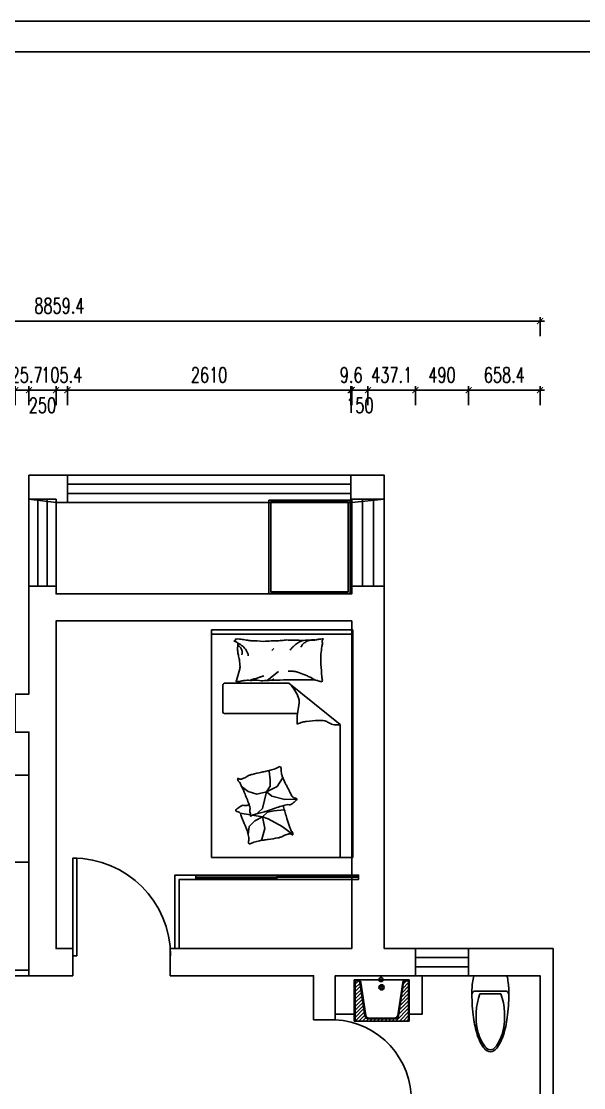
# Model space of a CAD drawing. Header units: millimetres. Extents: x 0 to 28210, y -30658 to 19950.
# Drawn here: x 12174 to 17357, y 10121 to 19950 of the extents above; entities that cross this region are included whole.
import ezdxf

# ---------------------------------------------------------------- set-up
doc = ezdxf.new("R2010")
doc.units = ezdxf.units.MM
doc.header["$LTSCALE"] = 10
doc.header["$MEASUREMENT"] = 0
doc.linetypes.add('ACAD_ISO07W100', pattern=[3, 0, -3])
for name, color, linetype in [('A2-建筑墙体', 255, 'ByLayer'), ('E7-图例造型线', 30, 'ByLayer'), ('P11-平面尺寸标注', 1, 'ByLayer'), ('P4-平面窗', 1, 'ByLayer'), ('P7-平面门', 2, 'ByLayer'), ('T-图框', 1, 'ByLayer'), ('text', 7, 'ByLayer')]:
    doc.layers.add(name, color=color, linetype=linetype)
doc.styles.add('DIMTEXT', font='simplex.shx', dxfattribs={"width": 0.7, "bigfont": 'gbcbig.shx'})
doc.dimstyles.new('Bim', dxfattribs={"dimscale": 25, "dimtxt": 2, "dimasz": 0.8, "dimexe": 0.5, "dimexo": 0.5, "dimgap": 1, "dimtad": 4, "dimdec": 4, "dimrnd": 1, "dimdsep": 46, "dimtxsty": 'DIMTEXT', "dimblk": 'ARCHTICK', "dimcen": 2.5, "dimdle": 0.6, "dimclrd": 1, "dimclre": 1, "dimclrt": 2, "dimadec": 0, "dimazin": 0, "dimtfac": 1, "dimtdec": 4, "dimtix": 1, "dimtmove": 2, "dimatfit": 3, "dimldrblk": 'ARCHTICK', "dimfxl": 0, "dimtolj": 1, "dimtzin": 0, "dimarcsym": 0})
doc.dimstyles.new('Kujiale', dxfattribs={"dimscale": 25, "dimtxt": 2, "dimasz": 0.8, "dimexe": 0.5, "dimexo": 0.5, "dimgap": 1, "dimtad": 1, "dimdec": 4, "dimrnd": 5, "dimdsep": 46, "dimtxsty": 'DIMTEXT', "dimblk": 'ARCHTICK', "dimcen": 2.5, "dimdle": 0.6, "dimclrd": 1, "dimclre": 1, "dimclrt": 2, "dimadec": 0, "dimazin": 0, "dimtfac": 1, "dimtdec": 4, "dimtix": 1, "dimtmove": 2, "dimatfit": 3, "dimldrblk": 'ARCHTICK', "dimfxl": 0, "dimtolj": 1, "dimtzin": 0, "dimarcsym": 0})

# ---------------------------------------------------------------- blocks, each defined once
blk = doc.blocks.new('餐桌774823')
at = {"linetype": 'ACAD_ISO07W100'}
blk.add_wipeout([(-675, -380), (-675, -360), (-675, 360), (-675, 380), (-655, 380), (655, 380), (675, 380), (675, 360), (675, -360), (675, -380), (655, -380), (-655, -380)], dxfattribs=at).dxf.layer = 'E7-图例造型线'
at = {"layer": 'E7-图例造型线'}
for points in [[(675, 380), (-675, 380)], [(-675, 380), (-675, -380)], [(655, 360), (-655, 360)], [(-655, 360), (-655, -360)], [(655, -360), (655, 360)], [(675, -380), (675, 380)], [(-675, -380), (675, -380)], [(-655, -360), (655, -360)]]:
    blk.add_lwpolyline(points, dxfattribs=at)
blk = doc.blocks.new('儿童床774841')
at = {"linetype": 'ACAD_ISO07W100'}
blk.add_wipeout([(-500, -1000), (-500, 263.2), (-500, 282.8), (-500, 296.3), (-500, 511.7), (-500, 531.4), (-500, 960.6), (-500, 996.3), (-500, 1000), (-23.4, 1000), (499.6, 1000), (500, 1000), (500, 960.6), (500, 167.5), (500, -1000), (410.7, -1000)], dxfattribs=at).dxf.layer = 'E7-图例造型线'
at = {"layer": 'E7-图例造型线'}
for points in [[(-500, 1000), (-500, -1000)], [(500, 1000), (-500, 1000)], [(-500, 996.3), (-500, 296.3)], [(500, 1000), (500, -1000)], [(-500, 960.6), (499.6, 960.6)], [(-58.8, 834.2), (-73.9, 819.1)], [(-319.6, 574.1), (-299.3, 655.4)], [(-26.8, 633.9), (-106, 554.8)], [(47.6, 531.4), (-401.9, 531.4)], [(-327, 544.6), (-319.6, 574.1)], [(-58.8, 569.1), (-73.9, 553.9)], [(47.6, 531.4), (410.7, 167.5)], [(160.7, 556.3), (160.7, 556.3)], [(-421.6, 511.7), (-421.6, 282.8)], [(119, 336.9), (105.6, 243)], [(-401.9, 263.2), (108.4, 263.2)], [(105.6, 243), (107.3, 171.7)], [(410.7, -1000), (410.7, 167.5)], [(-91.1, -240.6), (-95.9, -237.5)], [(-84, -318.6), (-91.1, -240.6)], [(1.4, -304), (0.3, -284.9)], [(-241.9, -420.9), (-287.5, -374.8)], [(-111.8, -423.6), (-85.8, -372.8)], [(-111.8, -423.6), (-34.4, -375.7)], [(-85.8, -372.8), (-84, -318.6)], [(-34.4, -375.7), (1.4, -304)], [(-178.5, -442.5), (-241.9, -420.9)], [(-111.8, -423.6), (-178.5, -442.5)], [(-111.8, -423.6), (-138.8, -568.1)], [(-74.2, -462.1), (-111.8, -423.6)], [(19.8, -490.3), (-74.2, -462.1)], [(101.6, -486.3), (19.8, -490.3)], [(-125.7, -598.6), (-171.4, -613)], [(-138.8, -568.1), (-170.3, -604.9)], [(-140.4, -643.4), (-104.1, -601.1)], [(-104.1, -601.1), (-57.9, -589.4)], [(-57.9, -589.4), (13.2, -579.7)], [(-224.9, -625.6), (-298.3, -610.1)], [(-193.2, -678), (-234.7, -726.1)], [(-140.4, -643.4), (-213.4, -628)], [(-171.4, -613), (-206.7, -624.1)], [(-140.4, -643.4), (-193.2, -678)], [(-170.3, -604.9), (-177.9, -613.8)], [(-98.2, -661), (-140.4, -643.4)], [(-140.4, -643.4), (-124, -746.3)], [(-0.8, -728.4), (-98.2, -661)], [(-234.7, -726.1), (-240.7, -799)], [(-124, -746.3), (-146.8, -849.9)], [(75.6, -797.3), (-0.8, -728.4)], [(-500, -1000), (500, -1000)]]:
    blk.add_lwpolyline(points, dxfattribs=at)
for centre, radius, start, end in [((-344.1, 911.8), 12.9, -78.72762, 26.58052), ((-332.5, 1006.5), 89, 270, 281.27237), ((-291.9, 1076.1), 158.6, 261.56281, 270), ((-210.5, 1206.2), 299.9, 254.25601, 261.56281), ((-285.8, 673.3), 238.4, 74.25601, 82.45314), ((68.7, 390.1), 520.8, 96.0867, 100.18988), ((6.8, 1057.8), 149.9, 272.5386, 280.18988), ((57.2, 1194.2), 285.1, 265.19815, 272.53857), ((61.2, 50.3), 859.2, 85.19815, 89.42426), ((225.7, 814.7), 97.6, 105.93524, 126.08636), ((270.9, 103), 807.7, 91.90788, 95.25919), ((225.7, 814.7), 97.6, 85.78413, 105.93524), ((271.1, 864.5), 53.1, 95.25919, 120.65125), ((268.3, 945.7), 28.4, 265.69748, 300.65128), ((292, 944.2), 24.7, 248.2117, 265.69745), ((270.4, 906.4), 15.3, -21.9904, 21.42099), ((285.5, 916.1), 4.21, 258.10693, 338.00958), ((291.6, 915.3), 2.28, 78.10694, 199.56396), ((293.3, 920.7), 3.36, 199.56396, 248.2117), ((-344.1, 865.6), 33.6, 26.58052, 85.59979), ((-798.1, 880.9), 484, -6.23237, 0), ((-368, 793.6), 88.4, 41.44291, 53.73593), ((-377.2, 758.2), 137.7, 45.09761, 62.79641), ((-340.5, 817.8), 51.8, 25.35512, 41.44291), ((-428.1, 776.3), 148.7, 21.81492, 25.35512), ((-377.2, 758.2), 137.7, 27.39883, 45.09762), ((-221.1, 230.9), 671.8, 82.45315, 90), ((-23.4, -129.5), 1032.2, 90, 96.08669), ((238.7, 742.7), 197, 151.68324, 156.99724), ((108, 813.1), 48.5, 140.96506, 151.68323), ((242.4, 704.1), 221.6, 133.81151, 140.96506), ((355.8, 586), 385.4, 128.38857, 133.81151), ((163.4, 828.8), 75.6, 117.23959, 128.38857), ((234.2, 691.2), 230.3, 110.86028, 117.23959), ((182.1, -563.1), 1470.4, 89.42426, 91.90788), ((225.7, 814.7), 97.6, 143.82336, 161.56036), ((225.7, 814.7), 97.6, 126.08636, 143.82335), ((-615.9, 905.7), 898.4, 352.31912, 356.63126), ((90.1, 893.9), 195.2, 347.89056, 352.31912), ((523.2, 833.5), 242.1, 167.89055, 171.86653), ((316.5, 896.1), 32.3, 171.86652, 201.42099), ((-514.9, 794.6), 200.7, 0, 9.68437), ((-1162.5, 611.2), 867.9, 9.68437, 12.19838), ((2.1, 800.7), 312, 188.00505, 192.19838), ((-477.8, 756.4), 202.3, 18.7799, 21.81492), ((-338.6, 803.8), 55.3, 0, 18.7799), ((-373.4, 803.8), 90.1, -14.68511, 0), ((-377.2, 758.2), 137.7, 16.51498, 27.39883), ((-377.2, 758.2), 137.7, 5.63113, 16.51498), ((-393.1, 766.6), 667.9, -3.36875, 1.63309), ((344.6, 764.9), 648.2, 182.66489, 188.00505), ((-1067.9, 655.8), 1343.4, 1.63309, 3.05496), ((-13117.4, -126.2), 13417.4, 3.05496, 3.50486), ((-232.7, 658.5), 66.6, 165.9548, 182.66489), ((61.6, 903.9), 267.7, 265.91724, 273.55521), ((98.4, 690.1), 57, 249.32573, 265.91724), ((299.7, 1087.5), 498.5, 245.67346, 249.32571), ((752.5, 1882.3), 1409.4, 243.50151, 245.67346), ((-401.9, 511.7), 19.7, 90, 180), ((-326.9, 543.7), 0.902, -14.04494, 94.08294), ((-282.1, 280.7), 266.4, 94.08294, 99.4841), ((-233.6, 330.7), 226, 99.4841, 107.38641), ((-284, 670.7), 117.8, 276.43405, 287.38641), ((-220, 699), 143.6, 258.44144, 276.43405), ((-440, 1253.3), 726.8, 287.19821, 289.42798), ((-193.1, 330.2), 226.4, 78.44144, 92.74906), ((-440, 1253.3), 726.8, 289.42798, 291.65775), ((-440, 1253.3), 726.8, 291.65775, 293.48441), ((-440, 1253.3), 726.8, 293.48441, 295.31107), ((-36.5, -825.9), 1382.3, 92.74906, 94.61758), ((-157.3, 1750.6), 1197, 272.60962, 274.61758), ((-116.9, 3865.4), 3308.4, 270.97037, 272.60962), ((61.9, 6187.4), 5627, 269.71347, 270.9704), ((-236.6, 295.9), 369.1, 20.14884, 39.64454), ((228.6, 1704.3), 1145.4, 266.42603, 269.71344), ((335.6, 858.6), 307.6, 237.86502, 243.50153), ((618, 1164.6), 717, 234.17372, 237.86502), ((254.8, 698.9), 143.5, 257.13098, 266.42606), ((266.3, 595.2), 44.6, 242.71588, 257.13095), ((235.3, 479.3), 75.5, 62.71588, 73.77885), ((259.2, 461), 86.1, 73.77885, 82.87961), ((-30.3, 534), 316, 3.50486, 9.99836), ((284.5, 543.3), 1.3, 82.87961, 163.30225), ((303.4, 547.9), 19, 163.30223, 189.99835), ((-56.5, 362), 177.2, -8.13558, 20.14884), ((-401.9, 282.8), 19.7, 180, 270), ((273.9, -166.7), 377.2, 109.94779, 116.21717), ((203.1, 28.4), 169.7, 100.59446, 109.94779), ((275.8, -360.2), 564.9, 91.78871, 100.59446), ((262.6, 60.8), 143.8, 74.28394, 91.78871), ((281.4, 127.5), 74.4, 50.61393, 74.28394), ((386.6, 255.6), 91.3, 230.61394, 251.95723), ((382, 241.4), 76.4, 251.95723, 268.5957), ((383.7, 311.9), 146.9, 268.59567, 280.57443), ((-816.1, 1729.8), 2095.4, 290.40631, 291.56635), ((-67.7, -163.6), 59.4, 291.56635, 314.72452), ((-16.6, -215.2), 13.2, 84.2718, 134.72452), ((-15.7, -206.7), 4.57, 26.9249, 84.2718), ((-47.3, -222.7), 40.1, 8.27339, 26.9249), ((-54.3, -223.7), 47.1, -8.15496, 8.27339), ((-406.5, -60.9), 277.1, 296.44696, 300.53467), ((-343.3, -168.1), 152.7, 300.53467, 309.3295), ((-206.1, -335.5), 63.8, 115.70253, 129.32951), ((-166.7, -417.5), 154.7, 107.46864, 115.70254), ((260.2, -1774), 1576.8, 104.89159, 107.46864), ((188.4, -1504), 1297.4, 103.47005, 104.89159), ((-213.8, 175.3), 429.3, 283.47003, 285.94125), ((-134.8, -101.5), 141.5, 285.94128, 290.40631), ((41.4, -237.5), 49.6, 171.84505, 187.85838), ((327.6, -198), 338.5, 187.85838, 195.9818), ((474.1, -156), 490.9, 195.98178, 202.72523), ((-288, -309.7), 27.7, 175.68069, 199.97426), ((-312.2, -307.8), 3.49, 102.90989, 175.68069), ((-269.6, -303), 47.3, 199.97426, 218.21443), ((-311.9, -309.3), 4.96, 36.20822, 102.90988), ((-298.9, -299.7), 11.1, 216.20822, 259.22165), ((-355.8, -370.8), 62.3, 22.33596, 38.21443), ((-289.6, -251), 60.7, 259.22165, 266.90042), ((-907.6, -597.5), 658.9, 19.75771, 22.33596), ((-292.3, -299.7), 12, 266.90042, 284.19995), ((-296.9, -281.3), 31, 284.19995, 296.44696), ((-4061.6, -1730.4), 4010.2, 18.71266, 19.75771), ((4260.5, 1429.8), 4595.9, 202.72525, 203.08139), ((-4386.4, -2255.1), 4803.4, 22.73302, 23.08138), ((-2608.3, -1238.1), 2475.8, 16.23751, 18.71266), ((-1420.1, -1012.2), 1587.2, 21.64781, 22.73302), ((2321.3, 472.7), 2438.1, 201.64781, 202.52339), ((30.4, -481.7), 60.9, 301.12674, 311.71072), ((95.2, -450.4), 28.2, 202.52341, 268.47867), ((-43, -399.3), 171.3, 311.71072, 318.01807), ((-302.2, -166.1), 519.9, 318.01807, 319.01685), ((317.6, -704.6), 301.1, 137.70441, 139.01685), ((94.2, -488.6), 10, -43.58046, 88.47865), ((121.2, -525.9), 35.6, 131.10576, 137.70442), ((61.8, -457.7), 54.9, 311.10574, 316.41953), ((-319.3, -585.4), 10, 132.02367, 264.08276), ((-289.2, -618.7), 54.9, 126.70987, 132.02365), ((-343.3, -546.2), 35.6, 306.70987, 313.30853), ((-323.2, -623.4), 28.2, 18.12752, 84.08277), ((-525.4, -352.9), 301.1, 313.30853, 314.62097), ((51.3, -937.4), 519.9, 133.62219, 134.62099), ((-189.2, -685), 171.3, 127.31483, 133.62219), ((-256.1, -597.2), 60.9, 116.73086, 127.31484), ((-275.6, -558.7), 17.8, 72.78809, 116.73085), ((-259.6, -507.2), 36.1, 252.78809, 283.25348), ((-432.8, 228.1), 791.5, 283.25348, 284.57794), ((-319.4, -571.5), 91.8, 3.35473, 16.23751), ((-173, -586.7), 56.1, 170.72133, 182.91151), ((-88, -582.3), 141.2, 182.91153, 190.11386), ((-279.9, -569.2), 52.2, -9.27867, 3.35473), ((-176.4, -437.7), 168.7, 287.46866, 295.16916), ((419.4, -1705.6), 1232.2, 112.32151, 115.16913), ((455.8, -1794.1), 1327.9, 110.28601, 112.32151), ((269.8, -1291), 791.5, 107.64938, 110.28602), ((99.5, -534.4), 91.8, 185.96979, 191.84163), ((2432.7, -45.2), 2475.8, 191.84163, 194.31679), ((40.8, -571.1), 36.1, 77.18398, 107.64938), ((52.7, -518.6), 17.8, 257.18396, 301.12671), ((-2613.5, -1373.2), 2438.1, 17.25193, 18.12752), ((1230.7, -179.4), 1587.2, 197.25192, 198.33713), ((4283.6, 832.4), 4803.4, 198.33714, 198.6855), ((-378.5, -634.2), 153.9, 3.2154, 10.11386), ((-218, -632.4), 7.24, 170.97385, 194.6131), ((-251.6, -627), 26.7, -9.02616, 3.2154), ((-221.4, -633.3), 3.67, 194.61308, 338.04642), ((-201.2, -641.4), 18.1, 107.46864, 158.04642), ((3919.5, 334.2), 4010.2, 194.31677, 195.36182), ((-4620.3, -2178.9), 4595.9, 18.32936, 18.6855), ((-723.5, -887.9), 490.9, 11.58591, 18.32936), ((688, -553.6), 658.9, 195.36183, 197.94008), ((-574.2, -857.3), 338.5, 3.4625, 11.58591), ((-386.2, 708.9), 1576.8, 280.4957, 283.07275), ((-64.6, -676.3), 154.7, 283.07275, 291.30664), ((-31.5, -761.1), 63.8, 291.30664, 304.93362), ((92.4, -938.5), 152.7, 116.13879, 124.93362), ((147.2, -1050.2), 277.1, 112.05109, 116.13879), ((54.8, -822.1), 31, 99.80406, 112.05108), ((51.6, -803.4), 12, 82.50454, 99.80406), ((45.3, -851.7), 60.7, 74.82577, 82.50454), ((120.4, -737.3), 62.3, 197.94008, 213.81854), ((58.2, -803.8), 11.1, 31.81234, 74.82577), ((71.9, -795.4), 4.96, 211.81233, 278.51401), ((29.3, -798.4), 47.3, 15.57837, 33.81855), ((72.1, -796.8), 3.49, 278.51401, 351.28479), ((48.2, -793.1), 27.7, -8.7152, 15.57837), ((-191.4, -860.9), 47.1, 167.44916, 183.8775), ((-198.5, -861.4), 40.1, 183.8775, 202.52901), ((-285.8, -839.9), 49.6, -12.55084, 3.4625), ((-231.3, -875), 4.57, 202.52902, 259.87592), ((-229.8, -866.5), 13.2, 259.87592, 310.32864), ((-182.7, -921.8), 59.4, 107.17046, 130.32863), ((418.3, -2867.1), 2095.4, 106.01043, 107.17046), ((-120.6, -988.9), 141.5, 101.5454, 106.01043), ((-63, -1271), 429.3, 99.07417, 101.5454), ((-335.3, 434.2), 1297.4, 279.07416, 280.4957)]:
    blk.add_arc(centre, radius, start, end, dxfattribs=at)
blk = doc.blocks.new('_ArchTick')
at = {"layer": 'text', "color": 1, "const_width": 0.15}
blk.add_lwpolyline([(-0.5, -0.5), (0.5, 0.5)], dxfattribs=at)
blk = doc.blocks.new('*D28')
at = {"layer": 'Defpoints', "color": 0, "transparency": 16777216}
for p in [(16954.7, 17187.6), (8095.3, 17012.6), (16954.7, 17012.6)]:
    blk.add_point(p, dxfattribs=at)
at = {"layer": 'P11-平面尺寸标注', "color": 1, "lineweight": -2, "transparency": 16777216}
for p, q in [((8095.3, 17047.6), (8095.3, 17222.6)), ((16954.7, 17047.6), (16954.7, 17222.6)), ((8053.3, 17187.6), (16996.7, 17187.6))]:
    blk.add_line(p, q, dxfattribs=at)
at = {"layer": 'P11-平面尺寸标注', "color": 1, "lineweight": -2, "transparency": 16777216, "xscale": 56, "yscale": 56, "zscale": 56, "rotation": 180}
blk.add_blockref('_ArchTick', (8095.3, 17187.6), dxfattribs=at)
at = {"layer": 'P11-平面尺寸标注', "color": 1, "lineweight": -2, "transparency": 16777216, "xscale": 56, "yscale": 56, "zscale": 56}
blk.add_blockref('_ArchTick', (16954.7, 17187.6), dxfattribs=at)
at = {"layer": 'P11-平面尺寸标注', "color": 2, "transparency": 16777216, "insert": (12525, 17327.6), "char_height": 140, "attachment_point": 5, "style": 'DIMTEXT'}
blk.add_mtext('\\A1;8859.4', dxfattribs=at)
blk = doc.blocks.new('*D66')
at = {"layer": 'Defpoints', "color": 0, "transparency": 16777216}
for p in [(12244.2, 16550.6), (12118.5, 16375.6), (12244.2, 16375.6)]:
    blk.add_point(p, dxfattribs=at)
at = {"layer": 'P11-平面尺寸标注', "color": 1, "lineweight": -2, "transparency": 16777216}
for p, q in [((12118.5, 16550.6), (12062.5, 16550.6)), ((12118.5, 16410.6), (12118.5, 16585.6)), ((12118.5, 16550.6), (12244.2, 16550.6)), ((12244.2, 16410.6), (12244.2, 16585.6)), ((12244.2, 16550.6), (12300.2, 16550.6))]:
    blk.add_line(p, q, dxfattribs=at)
at = {"layer": 'P11-平面尺寸标注', "color": 1, "lineweight": -2, "transparency": 16777216, "xscale": 56, "yscale": 56, "zscale": 56}
blk.add_blockref('_ArchTick', (12118.5, 16550.6), dxfattribs=at)
at = {"layer": 'P11-平面尺寸标注', "color": 1, "lineweight": -2, "transparency": 16777216, "xscale": 56, "yscale": 56, "zscale": 56, "rotation": 180}
blk.add_blockref('_ArchTick', (12244.2, 16550.6), dxfattribs=at)
at = {"layer": 'P11-平面尺寸标注', "color": 2, "transparency": 16777216, "insert": (12181.4, 16690.6), "char_height": 140, "attachment_point": 5, "style": 'DIMTEXT'}
blk.add_mtext('\\A1;125.7', dxfattribs=at)
blk = doc.blocks.new('*D86')
at = {"layer": 'Defpoints', "color": 0, "transparency": 16777216}
for p in [(12494.2, 16550.6), (12244.2, 16375.6), (12494.2, 16375.6)]:
    blk.add_point(p, dxfattribs=at)
at = {"layer": 'P11-平面尺寸标注', "color": 1, "lineweight": -2, "transparency": 16777216}
for p, q in [((12244.2, 16550.6), (12188.2, 16550.6)), ((12244.2, 16410.6), (12244.2, 16585.6)), ((12244.2, 16550.6), (12494.2, 16550.6)), ((12494.2, 16410.6), (12494.2, 16585.6)), ((12494.2, 16550.6), (12550.2, 16550.6))]:
    blk.add_line(p, q, dxfattribs=at)
at = {"layer": 'P11-平面尺寸标注', "color": 1, "lineweight": -2, "transparency": 16777216, "xscale": 56, "yscale": 56, "zscale": 56}
blk.add_blockref('_ArchTick', (12244.2, 16550.6), dxfattribs=at)
at = {"layer": 'P11-平面尺寸标注', "color": 1, "lineweight": -2, "transparency": 16777216, "xscale": 56, "yscale": 56, "zscale": 56, "rotation": 180}
blk.add_blockref('_ArchTick', (12494.2, 16550.6), dxfattribs=at)
at = {"layer": 'P11-平面尺寸标注', "color": 2, "transparency": 16777216, "insert": (12369.2, 16410.6), "char_height": 140, "attachment_point": 5, "style": 'DIMTEXT'}
blk.add_mtext('\\A1;250', dxfattribs=at)
blk = doc.blocks.new('*D67')
at = {"layer": 'Defpoints', "color": 0, "transparency": 16777216}
for p in [(12599.6, 16550.6), (12494.2, 16375.6), (12599.6, 16375.6)]:
    blk.add_point(p, dxfattribs=at)
at = {"layer": 'P11-平面尺寸标注', "color": 1, "lineweight": -2, "transparency": 16777216}
for p, q in [((12494.2, 16550.6), (12438.2, 16550.6)), ((12494.2, 16410.6), (12494.2, 16585.6)), ((12494.2, 16550.6), (12599.6, 16550.6)), ((12599.6, 16410.6), (12599.6, 16585.6)), ((12599.6, 16550.6), (12655.6, 16550.6))]:
    blk.add_line(p, q, dxfattribs=at)
at = {"layer": 'P11-平面尺寸标注', "color": 1, "lineweight": -2, "transparency": 16777216, "xscale": 56, "yscale": 56, "zscale": 56}
blk.add_blockref('_ArchTick', (12494.2, 16550.6), dxfattribs=at)
at = {"layer": 'P11-平面尺寸标注', "color": 1, "lineweight": -2, "transparency": 16777216, "xscale": 56, "yscale": 56, "zscale": 56, "rotation": 180}
blk.add_blockref('_ArchTick', (12599.6, 16550.6), dxfattribs=at)
at = {"layer": 'P11-平面尺寸标注', "color": 2, "transparency": 16777216, "insert": (12546.9, 16690.6), "char_height": 140, "attachment_point": 5, "style": 'DIMTEXT'}
blk.add_mtext('\\A1;105.4', dxfattribs=at)
blk = doc.blocks.new('*D68')
at = {"layer": 'Defpoints', "color": 0, "transparency": 16777216}
for p in [(15209.6, 16550.6), (12599.6, 16375.6), (15209.6, 16375.6)]:
    blk.add_point(p, dxfattribs=at)
at = {"layer": 'P11-平面尺寸标注', "color": 1, "lineweight": -2, "transparency": 16777216}
for p, q in [((12557.6, 16550.6), (15251.6, 16550.6)), ((12599.6, 16410.6), (12599.6, 16585.6)), ((15209.6, 16410.6), (15209.6, 16585.6))]:
    blk.add_line(p, q, dxfattribs=at)
at = {"layer": 'P11-平面尺寸标注', "color": 1, "lineweight": -2, "transparency": 16777216, "xscale": 56, "yscale": 56, "zscale": 56, "rotation": 180}
blk.add_blockref('_ArchTick', (12599.6, 16550.6), dxfattribs=at)
at = {"layer": 'P11-平面尺寸标注', "color": 1, "lineweight": -2, "transparency": 16777216, "xscale": 56, "yscale": 56, "zscale": 56}
blk.add_blockref('_ArchTick', (15209.6, 16550.6), dxfattribs=at)
at = {"layer": 'P11-平面尺寸标注', "color": 2, "transparency": 16777216, "insert": (13904.6, 16690.6), "char_height": 140, "attachment_point": 5, "style": 'DIMTEXT'}
blk.add_mtext('\\A1;2610', dxfattribs=at)
blk = doc.blocks.new('*D69')
at = {"layer": 'Defpoints', "color": 0, "transparency": 16777216}
for p in [(15219.2, 16550.6), (15209.6, 16375.6), (15219.2, 16375.6)]:
    blk.add_point(p, dxfattribs=at)
at = {"layer": 'P11-平面尺寸标注', "color": 1, "lineweight": -2, "transparency": 16777216}
for p, q in [((15209.6, 16550.6), (15153.6, 16550.6)), ((15209.6, 16410.6), (15209.6, 16585.6)), ((15209.6, 16550.6), (15219.2, 16550.6)), ((15219.2, 16410.6), (15219.2, 16585.6)), ((15219.2, 16550.6), (15275.2, 16550.6))]:
    blk.add_line(p, q, dxfattribs=at)
at = {"layer": 'P11-平面尺寸标注', "color": 1, "lineweight": -2, "transparency": 16777216, "xscale": 56, "yscale": 56, "zscale": 56}
blk.add_blockref('_ArchTick', (15209.6, 16550.6), dxfattribs=at)
at = {"layer": 'P11-平面尺寸标注', "color": 1, "lineweight": -2, "transparency": 16777216, "xscale": 56, "yscale": 56, "zscale": 56, "rotation": 180}
blk.add_blockref('_ArchTick', (15219.2, 16550.6), dxfattribs=at)
at = {"layer": 'P11-平面尺寸标注', "color": 2, "transparency": 16777216, "insert": (15214.4, 16690.6), "char_height": 140, "attachment_point": 5, "style": 'DIMTEXT'}
blk.add_mtext('\\A1;9.6', dxfattribs=at)
blk = doc.blocks.new('*D87')
at = {"layer": 'Defpoints', "color": 0, "transparency": 16777216}
for p in [(15369.2, 16550.6), (15219.2, 16375.6), (15369.2, 16375.6)]:
    blk.add_point(p, dxfattribs=at)
at = {"layer": 'P11-平面尺寸标注', "color": 1, "lineweight": -2, "transparency": 16777216}
for p, q in [((15219.2, 16550.6), (15163.2, 16550.6)), ((15219.2, 16410.6), (15219.2, 16585.6)), ((15219.2, 16550.6), (15369.2, 16550.6)), ((15369.2, 16410.6), (15369.2, 16585.6)), ((15369.2, 16550.6), (15425.2, 16550.6))]:
    blk.add_line(p, q, dxfattribs=at)
at = {"layer": 'P11-平面尺寸标注', "color": 1, "lineweight": -2, "transparency": 16777216, "xscale": 56, "yscale": 56, "zscale": 56}
blk.add_blockref('_ArchTick', (15219.2, 16550.6), dxfattribs=at)
at = {"layer": 'P11-平面尺寸标注', "color": 1, "lineweight": -2, "transparency": 16777216, "xscale": 56, "yscale": 56, "zscale": 56, "rotation": 180}
blk.add_blockref('_ArchTick', (15369.2, 16550.6), dxfattribs=at)
at = {"layer": 'P11-平面尺寸标注', "color": 2, "transparency": 16777216, "insert": (15294.2, 16410.6), "char_height": 140, "attachment_point": 5, "style": 'DIMTEXT'}
blk.add_mtext('\\A1;150', dxfattribs=at)
blk = doc.blocks.new('*D70')
at = {"layer": 'Defpoints', "color": 0, "transparency": 16777216}
for p in [(15806.3, 16550.6), (15369.2, 16375.6), (15806.3, 16375.6)]:
    blk.add_point(p, dxfattribs=at)
at = {"layer": 'P11-平面尺寸标注', "color": 1, "lineweight": -2, "transparency": 16777216}
for p, q in [((15369.2, 16550.6), (15313.2, 16550.6)), ((15369.2, 16410.6), (15369.2, 16585.6)), ((15369.2, 16550.6), (15806.3, 16550.6)), ((15806.3, 16410.6), (15806.3, 16585.6)), ((15806.3, 16550.6), (15862.3, 16550.6))]:
    blk.add_line(p, q, dxfattribs=at)
at = {"layer": 'P11-平面尺寸标注', "color": 1, "lineweight": -2, "transparency": 16777216, "xscale": 56, "yscale": 56, "zscale": 56}
blk.add_blockref('_ArchTick', (15369.2, 16550.6), dxfattribs=at)
at = {"layer": 'P11-平面尺寸标注', "color": 1, "lineweight": -2, "transparency": 16777216, "xscale": 56, "yscale": 56, "zscale": 56, "rotation": 180}
blk.add_blockref('_ArchTick', (15806.3, 16550.6), dxfattribs=at)
at = {"layer": 'P11-平面尺寸标注', "color": 2, "transparency": 16777216, "insert": (15587.8, 16690.6), "char_height": 140, "attachment_point": 5, "style": 'DIMTEXT'}
blk.add_mtext('\\A1;437.1', dxfattribs=at)
blk = doc.blocks.new('*D71')
at = {"layer": 'Defpoints', "color": 0, "transparency": 16777216}
for p in [(16296.3, 16550.6), (15806.3, 16375.6), (16296.3, 16375.6)]:
    blk.add_point(p, dxfattribs=at)
at = {"layer": 'P11-平面尺寸标注', "color": 1, "lineweight": -2, "transparency": 16777216}
for p, q in [((15764.3, 16550.6), (16338.3, 16550.6)), ((15806.3, 16410.6), (15806.3, 16585.6)), ((16296.3, 16410.6), (16296.3, 16585.6))]:
    blk.add_line(p, q, dxfattribs=at)
at = {"layer": 'P11-平面尺寸标注', "color": 1, "lineweight": -2, "transparency": 16777216, "xscale": 56, "yscale": 56, "zscale": 56, "rotation": 180}
blk.add_blockref('_ArchTick', (15806.3, 16550.6), dxfattribs=at)
at = {"layer": 'P11-平面尺寸标注', "color": 1, "lineweight": -2, "transparency": 16777216, "xscale": 56, "yscale": 56, "zscale": 56}
blk.add_blockref('_ArchTick', (16296.3, 16550.6), dxfattribs=at)
at = {"layer": 'P11-平面尺寸标注', "color": 2, "transparency": 16777216, "insert": (16051.3, 16690.6), "char_height": 140, "attachment_point": 5, "style": 'DIMTEXT'}
blk.add_mtext('\\A1;490', dxfattribs=at)
blk = doc.blocks.new('*D72')
at = {"layer": 'Defpoints', "color": 0, "transparency": 16777216}
for p in [(16954.7, 16550.6), (16296.3, 16375.6), (16954.7, 16375.6)]:
    blk.add_point(p, dxfattribs=at)
at = {"layer": 'P11-平面尺寸标注', "color": 1, "lineweight": -2, "transparency": 16777216}
for p, q in [((16254.3, 16550.6), (16996.7, 16550.6)), ((16296.3, 16410.6), (16296.3, 16585.6)), ((16954.7, 16410.6), (16954.7, 16585.6))]:
    blk.add_line(p, q, dxfattribs=at)
at = {"layer": 'P11-平面尺寸标注', "color": 1, "lineweight": -2, "transparency": 16777216, "xscale": 56, "yscale": 56, "zscale": 56, "rotation": 180}
blk.add_blockref('_ArchTick', (16296.3, 16550.6), dxfattribs=at)
at = {"layer": 'P11-平面尺寸标注', "color": 1, "lineweight": -2, "transparency": 16777216, "xscale": 56, "yscale": 56, "zscale": 56}
blk.add_blockref('_ArchTick', (16954.7, 16550.6), dxfattribs=at)
at = {"layer": 'P11-平面尺寸标注', "color": 2, "transparency": 16777216, "insert": (16625.5, 16690.6), "char_height": 140, "attachment_point": 5, "style": 'DIMTEXT'}
blk.add_mtext('\\A1;658.4', dxfattribs=at)
blk = doc.blocks.new('坐便器774826')
at = {"linetype": 'ACAD_ISO07W100'}
blk.add_wipeout([(-219.6, 177.7), (-219.4, 204.8), (-219.3, 206.6), (-215.7, 266.5), (-202.2, 330.8), (-182.8, 345.9), (182.8, 345.9), (202.2, 330.8), (215.7, 266.5), (219.3, 206.6), (219.4, 204.8), (219.6, 177.7), (219.1, 166.2), (215, 70.7), (201.2, -35.5), (200.7, -38), (191.6, -80.8), (189.9, -89), (179.4, -124.8), (174.5, -141.4), (164.6, -167.8), (155.5, -192), (155.3, -192.6), (154.9, -193.4), (139.4, -225.8), (139, -226.5), (138.6, -227.3), (120, -258), (119.5, -258.7), (119, -259.4), (97.4, -288.2), (96.9, -288.9), (96.3, -289.5), (72, -316), (71.5, -316.6), (65.3, -319.1), (6.2, -343.4), (0, -345.9), (-6.2, -343.4), (-65.3, -319.1), (-71.5, -316.6), (-72, -316), (-96.3, -289.5), (-96.9, -288.9), (-97.4, -288.2), (-119, -259.4), (-119.5, -258.7), (-119.9, -258), (-138.6, -227.3), (-139, -226.5), (-139.4, -225.8), (-154.9, -193.4), (-155.3, -192.6), (-155.5, -192), (-164.6, -167.8), (-174.5, -141.4), (-179.4, -124.8), (-189.9, -89), (-191.6, -80.8), (-200.7, -38), (-201.2, -35.5), (-215, 70.7), (-219.1, 166.2)], dxfattribs=at).dxf.layer = 'E7-图例造型线'
at = {"layer": 'E7-图例造型线'}
for points in [[(182.8, 345.9), (-182.8, 345.9)], [(189.7, 204.8), (-189.7, 204.8)], [(124.2, 182.4), (-124.2, 182.4)]]:
    blk.add_lwpolyline(points, dxfattribs=at)
for centre, radius, start, end in [((615.4, 126.2), 842.9, 165.95406, 170.41867), ((-182.8, 325.9), 20, 90.00005, 165.95398), ((182.8, 325.9), 20, 14.04623, 89.99974), ((-615.4, 126.2), 842.9, 9.58127, 14.04601), ((623.3, 185.1), 842.9, 178.65909, 182.2207), ((-189.7, 174.8), 30, 90, 174.53081), ((623.3, 185.1), 842.9, 174.45724, 178.65909), ((189.7, 174.8), 30, 5.46906, 90.00008), ((-623.3, 185.1), 842.9, 1.34098, 5.54272), ((-623.3, 185.1), 843, -2.22055, 1.34073), ((1026.1, 177.7), 1245.7, -179.99998, -170.14529), ((297, -20.5), 467.5, 154.26994, 197.59064), ((-297, -20.5), 467.5, -17.59063, 25.73006), ((-1026.1, 177.7), 1245.7, -9.85472, 0.00002), ((516.5, 89.2), 728.5, -170.14528, -157.24771), ((-516.5, 89.2), 728.5, -22.7523, -9.85465), ((196.9, -44.9), 381.9, -157.24774, -134.64479), ((516.5, 89.2), 711, -159.32671, -157.24768), ((196.9, -44.9), 364.4, -157.24771, -134.64481), ((-196.9, -44.9), 364.4, -45.35518, -22.7523), ((-196.9, -44.9), 381.9, -45.35522, -22.75226), ((-516.4, 89.1), 710.9, -22.75242, -20.67318), ((0, -244.3), 101.7, -134.64485, -89.99995), ((0, -244.3), 84.2, -134.64478, -90.00002), ((0, -244.3), 84.2, -90.00003, -45.35518), ((0, -244.3), 101.7, -90.00003, -45.35519)]:
    blk.add_arc(centre, radius, start, end, dxfattribs=at)

msp = doc.modelspace()

# ---------------------------------------------------------------- linework, layer by layer
at = {"linetype": 'Continuous'}
for p, q in [((12244.20948, 13002.58013), (11034.89241, 13002.57541)), ((12244.20898, 12198.69043), (10060.6083, 12198.6819)), ((12649.95993, 11402.30469), (12649.95993, 11152.30469)), ((12244.20898, 11252.47949), (12244.20898, 11152.47949)), ((12244.20898, 11202.47949), (10060.61219, 11202.47096)), ((15067.35352, 10797.52291), (15067.35352, 11152.30469)), ((15067.35352, 11152.30469), (15936.21936, 11152.30469))]:
    msp.add_line(p, q, dxfattribs=at)
msp.add_line((12244.20898, 11152.47949), (11152.41049, 11152.47949))
at = {"color": 4}
for p, q in [((15242.25824, 10734.63206), (15242.25824, 11114.63305)), ((15242.25824, 11114.63305), (15719.08495, 11114.61728)), ((15720.05743, 11114.63206), (15750.03487, 11114.63206)), ((15750.03487, 11114.63206), (15750.03487, 10734.63206)), ((15242.25824, 10734.63206), (15750.03487, 10734.63206))]:
    msp.add_line(p, q, dxfattribs=at)
at = {"color": 8}
for p, q in [((15242.25824, 11098.88007), (15258.01023, 11114.63206)), ((15242.25824, 11064.93895), (15287.87135, 11110.55205)), ((15499.61145, 11132.20752), (15477.90772, 11132.20752)), ((15499.15943, 11111.2095), (15478.35973, 11111.2095)), ((15480.86826, 11109.44707), (15480.86826, 11111.2095)), ((15496.32632, 11109.44707), (15480.86826, 11109.44707)), ((15481.50235, 11148.87009), (15481.50235, 11144.07009)), ((15497.50235, 11148.87009), (15481.50235, 11148.87009)), ((15481.50235, 11144.07009), (15497.50235, 11144.07009)), ((15487.10235, 11144.07009), (15487.10235, 11132.20752)), ((15491.90235, 11144.07009), (15491.90235, 11132.20752)), ((15496.32632, 11111.2095), (15496.32632, 11109.44707)), ((15497.50235, 11144.07009), (15497.50235, 11148.87009)), ((15685.60506, 11067.05113), (15733.18598, 11114.63206)), ((15242.25824, 11030.99782), (15302.93229, 11091.67187)), ((15242.25824, 10997.0567), (15307.41084, 11062.20929)), ((15242.25824, 10963.11557), (15311.81941, 11032.67673)), ((15250.25824, 11106.63206), (15272.23568, 11106.63206)), ((15250.25824, 10734.63206), (15250.25824, 11106.63206)), ((15295.38529, 11088.96416), (15340.89812, 10784.07856)), ((15303.10183, 11091.07486), (15348.61466, 10786.18926)), ((15499.61145, 11098.6077), (15477.90772, 11098.6077)), ((15643.67845, 10786.18926), (15689.19128, 11091.07486)), ((15651.39499, 10784.07856), (15696.90782, 11088.96416)), ((15667.73784, 10947.36054), (15750.03487, 11029.65756)), ((15673.69358, 10987.2574), (15750.03487, 11063.59869)), ((15679.64932, 11027.15426), (15750.03487, 11097.53981)), ((15720.05743, 11106.63206), (15742.03487, 11106.63206)), ((15742.03487, 11106.63206), (15742.03487, 10734.63206)), ((15242.25824, 10929.17444), (15316.22798, 11003.14418)), ((15242.25824, 10895.23332), (15320.63655, 10973.61163)), ((15242.25824, 10861.29219), (15325.04512, 10944.07907)), ((15242.25824, 10827.35107), (15329.45369, 10914.54652)), ((15649.87062, 10827.66994), (15750.03487, 10927.83419)), ((15655.82636, 10867.56681), (15750.03487, 10961.77531)), ((15661.7821, 10907.46367), (15750.03487, 10995.71644)), ((15242.25824, 10793.40994), (15333.86226, 10885.01396)), ((15242.25824, 10759.46882), (15338.27084, 10855.48141)), ((15251.36261, 10734.63206), (15342.67941, 10825.94886)), ((15624.71499, 10734.63206), (15750.03487, 10859.95193)), ((15643.91488, 10787.77308), (15750.03487, 10893.89306)), ((15658.65611, 10734.63206), (15750.03487, 10826.01081)), ((15285.30373, 10734.63206), (15347.08798, 10796.4163)), ((15319.24486, 10734.63206), (15356.73572, 10772.12292)), ((15353.18598, 10734.63206), (15381.18598, 10762.63206)), ((15379.4808, 10762.63206), (15612.81231, 10762.63206)), ((15379.4808, 10754.63206), (15612.81231, 10754.63206)), ((15387.12711, 10734.63206), (15415.12711, 10762.63206)), ((15421.06824, 10734.63206), (15449.06824, 10762.63206)), ((15455.00936, 10734.63206), (15483.00936, 10762.63206)), ((15488.95049, 10734.63206), (15516.95049, 10762.63206)), ((15522.89161, 10734.63206), (15550.89161, 10762.63206)), ((15556.83274, 10734.63206), (15584.83274, 10762.63206)), ((15590.77386, 10734.63206), (15619.47521, 10763.3334)), ((15692.59724, 10734.63206), (15750.03487, 10792.06968)), ((15726.53836, 10734.63206), (15750.03487, 10758.12856))]:
    msp.add_line(p, q, dxfattribs=at)
for radius in [24, 10.32074]:
    msp.add_circle((15493.96593, 11045.1627), radius, dxfattribs=at)
for centre, radius, start, end in [((15272.23568, 11082.63206), 32, 15.297887378, 90), ((15488.75958, 11115.40761), 20, 122.86035169, 237.13964831), ((15496.61161, 11122.10628), 21.25725, 151.628259462, 210.838133591), ((15485.9195, 11104.62933), 10.02241, 138.9630107, 216.928439953), ((15480.90756, 11122.10628), 21.25725, 329.161866409, 28.371740538), ((15488.72065, 11104.52606), 12.39502, 331.479090909, 32.629458439), ((15488.75958, 11115.40761), 20, 302.86035169, 57.13964831), ((15720.05743, 11082.63206), 32, 90, 164.702112622), ((15272.23568, 11082.63206), 24, 15.297887378, 90), ((15720.05743, 11082.63206), 24, 90, 164.702112622), ((15379.4808, 10794.63206), 40, 195.297887378, 270), ((15379.4808, 10794.63206), 32, 195.297887378, 270), ((15612.81231, 10794.63206), 32, 270, 344.702112622), ((15612.81231, 10794.63206), 40, 270, 344.702112622)]:
    msp.add_arc(centre, radius, start, end, dxfattribs=at)
at = {"layer": 'A2-建筑墙体'}
for points in [[(12494.20898, 15515.58594), (12494.20996, 15515.58594), (12599.57227, 15515.58594), (12599.57227, 15765.58594), (12244.38379, 15765.58594), (12244.33301, 15765.46289), (12244.20898, 15765.58594)], [(12244.20898, 15765.58594), (12244.33203, 15765.46191), (12244.20898, 15765.41016), (12244.20898, 15544.97949), (12493.99316, 15515.61035), (12494.05469, 15515.73828), (12494.20898, 15515.58594)], [(12494.20898, 14672.8125), (12494.20898, 14672.8125), (12494.20898, 14744.97949), (12244.20898, 14744.97949), (12244.20898, 14547.81152), (12244.20898, 14547.8125)], [(13869.20898, 14672.8125), (13869.20898, 14672.81152), (13869.20898, 14672.81152), (12494.20996, 14672.81152), (12494.20898, 14672.8125), (12494.20898, 14672.8125), (12494.20898, 14672.8125)], [(12244.20898, 14547.8125), (12244.20898, 14547.8125), (12244.20898, 14547.8125), (12244.20898, 14547.81152), (12244.20898, 13748.68945), (12244.20898, 13748.68945), (12244.20898, 13748.69141)], [(15519.20898, 12060.99609), (15519.20898, 12060.99609), (15519.20898, 12060.99609), (15519.20898, 12060.99609), (15519.20898, 14547.81152), (15519.20898, 14547.81152), (15519.20898, 14547.8125)], [(12494.20898, 14422.8125), (12494.20898, 14422.8125), (12494.20898, 14422.8125), (12494.20996, 14422.81152), (13869.20898, 14422.81152), (13869.20898, 14422.81152), (13869.20898, 14422.8125)], [(12494.20898, 13573.69141), (12494.20898, 13573.69043), (12494.20898, 13573.69043), (12494.20898, 14422.81055), (12494.20898, 14422.8125), (12494.20898, 14422.8125), (12494.20898, 14422.8125)], [(13869.20898, 14422.8125), (13869.20898, 14422.8125), (13869.20898, 14422.8125), (13869.20898, 14422.81152), (15219.20898, 14422.81152), (15219.20898, 14422.81152), (15219.20898, 14422.8125)], [(12244.20898, 13748.69141), (12244.20898, 13748.69043), (12118.53613, 13748.69043), (12118.53613, 13398.69043), (12244.20898, 13398.69043), (12244.20898, 13398.69141)], [(12494.20898, 11402.30469), (12494.20898, 11402.30566), (12494.20898, 11402.30566), (12494.20898, 13573.69043), (12494.20898, 13573.69141), (12494.20898, 13573.69141), (12494.20898, 13573.69141)], [(12244.20898, 13398.69141), (12244.20898, 13398.69141), (12244.20898, 13398.69141), (12244.20898, 13398.69141), (12244.20898, 11152.47949), (12244.33203, 11152.42871), (12244.33203, 11152.42871), (12244.20898, 11152.30469)], [(13589.93164, 12080.99609), (13590.05371, 12080.87109), (13590.05371, 12080.87109), (13589.93066, 12080.81934), (13589.93066, 11402.30469)], [(13629.93164, 12040.99609), (13629.93164, 12040.99609), (13783.43066, 12040.99609), (13783.43066, 12080.99512), (13590.10547, 12080.99512), (13589.93164, 12080.99609)], [(13629.93164, 11402.30469), (13629.93164, 11402.30469), (13629.93164, 11402.30469), (13629.93066, 11402.30664), (13629.93066, 12040.99512), (13629.93066, 12040.99512), (13629.93164, 12040.99609)], [(15219.20898, 12080.99609), (15219.20898, 12080.99512), (15219.20898, 12040.99609), (15219.20898, 12040.99609)], [(15219.20898, 12040.99609), (15219.20898, 12040.99707), (15219.20898, 12040.99707), (15219.20898, 11402.30469), (15219.20898, 11402.30469), (15219.20898, 11402.30469), (15219.20898, 11402.30469)], [(15519.20898, 11402.30469), (15519.20898, 11402.30469), (15519.20898, 11402.30469), (15519.20898, 11402.30469), (15519.20898, 12060.99609), (15519.20898, 12060.99609), (15519.20898, 12060.99609)], [(12649.95993, 11402.30469), (12494.20996, 11402.30469), (12494.20898, 11402.30469), (12494.20898, 11402.30469), (12494.20898, 11402.30469)], [(14967.35352, 11402.30469), (14967.35352, 11402.30469), (14967.35352, 11402.30469), (13547.53826, 11402.30469), (13547.53826, 11152.30469), (14867.35352, 11152.30469), (14867.35352, 11152.30469), (14867.35352, 11152.30469)], [(15219.20898, 11402.30469), (15219.20898, 11402.30469), (15219.20898, 11402.30469), (14967.35352, 11402.30469), (14967.35352, 11402.30469), (14967.35352, 11402.30469), (14967.35352, 11402.30469)], [(15369.20898, 11152.30469), (15369.20898, 11152.30469), (15806.33789, 11152.30469), (15806.33789, 11402.30469), (15519.20898, 11402.30469), (15519.20898, 11402.30469)], [(17074.7168, 11402.30469), (17074.7168, 11402.30469), (16296.33789, 11402.30469), (16296.33789, 11152.30469), (16954.7168, 11152.30469), (16954.7168, 11152.30469)], [(17074.7168, 9824.17969), (17074.7168, 9824.17969), (17074.7168, 9824.17969), (17074.7168, 9824.17969), (17074.7168, 11401.94531), (17074.7168, 11401.94531), (17074.7168, 11402.30469)], [(12244.20898, 11152.30469), (12244.20898, 11152.30469), (12244.20898, 11152.30469), (12244.33301, 11152.42773), (12244.38379, 11152.30469), (12649.95993, 11152.30469)], [(14867.35352, 11152.30469), (14867.35352, 11152.30469), (14867.35352, 11152.30469), (14867.35352, 10767.1875), (14867.35352, 10767.18652), (14867.35352, 10767.18652), (14867.35352, 10767.18652)], [(15067.35352, 10767.18652), (15067.35352, 10767.18652), (15067.35352, 10767.18652), (15067.35352, 10767.1875), (15067.35352, 11152.30469), (15067.35352, 11152.30469), (15067.35352, 11152.30469)], [(15067.35352, 11152.30469), (15067.35352, 11152.30469), (15067.35352, 11152.30469), (15067.35352, 11152.30469), (15369.20898, 11152.30469), (15369.20898, 11152.30469), (15369.20898, 11152.30469)], [(15750.03487, 10797.52291), (15867.35352, 10797.52291), (15867.35352, 11152.30469)], [(16954.7168, 11152.30469), (16954.7168, 11152.30566), (16954.7168, 11152.30566), (16954.7168, 9864.17871), (16954.7168, 9864.17969), (16954.7168, 9864.17969), (16954.7168, 9864.17969)], [(14867.35352, 10767.18652), (14867.35352, 10767.1875), (14867.35352, 10746.83691), (15067.35352, 10746.83691), (15067.35352, 10767.1875), (15067.35352, 10767.18652)], [(15067.35352, 10797.52291), (15242.25824, 10797.52291)]]:
    msp.add_lwpolyline(points, dxfattribs=at)
at = {"layer": 'P4-平面窗'}
for p, q in [((15209.57324, 15683.08594), (12599.57324, 15683.08594)), ((12326.70898, 15544.98047), (12326.70898, 14744.98047)), ((12411.70898, 15544.98047), (12411.70898, 14744.98047)), ((15209.57324, 15598.08594), (12599.57324, 15598.08594)), ((15318.20898, 14744.98047), (15318.20898, 15544.98047)), ((15420.20898, 14744.98047), (15420.20898, 15544.98047)), ((16296.33789, 11319.80469), (15806.33789, 11319.80469)), ((16296.33789, 11234.80469), (15806.33789, 11234.80469))]:
    msp.add_line(p, q, dxfattribs=at)
for points in [[(12494.20898, 15544.98047), (12494.20898, 14744.98047), (12244.20898, 14744.98047), (12244.20898, 15544.98047), (12494.20898, 15544.98047)], [(16296.33789, 11152.30469), (15806.33789, 11152.30469), (15806.33789, 11402.30469), (16296.33789, 11402.30469), (16296.33789, 11152.30469)]]:
    msp.add_lwpolyline(points, dxfattribs=at)
at = {"layer": 'P7-平面门'}
for p, q in [((15283.07227, 12060.99609), (13783.43164, 12060.99609)), ((13783.43164, 12050.99609), (14533.25195, 12050.99609)), ((15283.07227, 12070.99609), (14533.25195, 12070.99609)), ((14533.25195, 12070.99609), (14533.25195, 12050.99609))]:
    msp.add_line(p, q, dxfattribs=at)
at = {"layer": 'P7-平面门', "color": 2}
msp.add_lwpolyline([(12649.95993, 11337.30469), (12649.95993, 12237.30469), (12684.95993, 12237.30469), (12684.95993, 11337.30469), (12649.95993, 11337.30469)], dxfattribs=at)
at = {"layer": 'P7-平面门'}
msp.add_lwpolyline([(13783.43164, 12080.99609), (13783.43164, 12040.99609), (15283.07227, 12040.99609), (15283.07227, 12080.99609), (13783.43164, 12080.99609)], dxfattribs=at)
at = {"layer": 'P7-平面门', "color": 1}
for centre, radius, start, end in [((12649.95993, 11337.30469), 900, 0, 90), ((15029.12981, 10009.17969), 738.64689, 358.060415452, 87.033717335)]:
    msp.add_arc(centre, radius, start, end, dxfattribs=at)
at = {"layer": 'T-图框', "color": 8}
msp.add_lwpolyline([(0, 0), (28210, 0), (28210, 19950), (0, 19950), (0, 0)], dxfattribs=at)
at = {"layer": 'T-图框'}
msp.add_lwpolyline([(280, 280), (24640, 280), (24640, 19670), (280, 19670), (280, 280)], dxfattribs=at)

# ---------------------------------------------------------------- dimensions: what is measured, and where the dimension line sits
at = {"layer": 'P11-平面尺寸标注'}
for p1, p2, text, dimstyle, picture, middle in [((8095.2832, 17012.58594), (16954.7168, 17012.58594), '8859.4', 'Kujiale', '*D28', (12525, 17327.58594)), ((12118.53613, 16375.58594), (12244.20898, 16375.58594), '125.7', 'Kujiale', '*D66', (12181.37256, 16690.58594)), ((12494.20898, 16375.58594), (12599.57324, 16375.58594), '105.4', 'Kujiale', '*D67', (12546.89111, 16690.58594)), ((12599.57324, 16375.58594), (15209.57324, 16375.58594), '2610', 'Kujiale', '*D68', (13904.57324, 16690.58594)), ((15209.57324, 16375.58594), (15219.20898, 16375.58594), '9.6', 'Kujiale', '*D69', (15214.39111, 16690.58594)), ((15369.20898, 16375.58594), (15806.33789, 16375.58594), '437.1', 'Kujiale', '*D70', (15587.77344, 16690.58594)), ((15806.33789, 16375.58594), (16296.33789, 16375.58594), '490', 'Kujiale', '*D71', (16051.33789, 16690.58594)), ((16296.33789, 16375.58594), (16954.7168, 16375.58594), '658.4', 'Kujiale', '*D72', (16625.52734, 16690.58594)), ((12244.20898, 16375.58594), (12494.20898, 16375.58594), '250', 'Bim', '*D86', (12369.20898, 16410.58594)), ((15219.20898, 16375.58594), (15369.20898, 16375.58594), '150', 'Bim', '*D87', (15294.20898, 16410.58594))]:
    dim = msp.add_aligned_dim(p1=p1, p2=p2, distance=175, text=text, dimstyle=dimstyle, override={"dimscale": 70}, dxfattribs=at)
    dim.commit()
    dim.dimension.update_dxf_attribs({"geometry": picture, "text_midpoint": middle})

# ---------------------------------------------------------------- next in the draw order: block references
at = {"layer": 'E7-图例造型线', "xscale": 0.6370370984077454, "yscale": 0.9869521260261536, "rotation": 270}
msp.add_blockref('餐桌774823', (14830.14648, 15107.38281), dxfattribs=at)
at = {"layer": 'E7-图例造型线'}
for name, p, xscale, yscale in [('儿童床774841', (14578.19336, 13291.95312), 1.299999952316284, 1.049999952316284), ('坐便器774826', (16496.85616, 10802.30466), -0.774018406867981, 1.011727094650269)]:
    msp.add_blockref(name, p, dxfattribs=dict(at, xscale=xscale, yscale=yscale))

# ---------------------------------------------------------------- next in the draw order: linework, layer by layer
at = {"layer": 'A2-建筑墙体'}
for points in [[(15519.20898, 15765.58594), (15519.00293, 15765.58594), (15209.57227, 15765.58594), (15209.57227, 15515.58594), (15219.20898, 15515.58594), (15219.20898, 15515.58594)], [(15219.20898, 15515.58594), (15219.45996, 15515.61035), (15519.20898, 15544.97949), (15519.20898, 15765.43555), (15519.09375, 15765.49023), (15519.20898, 15765.58594)], [(15519.20898, 14547.8125), (15519.20898, 14547.81152), (15519.20898, 14744.97949), (15219.20898, 14744.97949), (15219.20898, 14672.81152), (15219.20898, 14672.8125)], [(15219.20898, 14672.8125), (15219.20898, 14672.81152), (15219.20898, 14672.81152), (13869.20898, 14672.81152), (13869.20898, 14672.8125), (13869.20898, 14672.8125), (13869.20898, 14672.8125)], [(15219.20898, 14422.8125), (15219.20898, 14422.81152), (15219.20898, 14422.81152), (15219.20898, 12080.99414), (15219.20898, 12080.99609), (15219.20898, 12080.99609), (15219.20898, 12080.99609)]]:
    msp.add_lwpolyline(points, dxfattribs=at)
at = {"layer": 'P4-平面窗'}
for points in [[(15209.57324, 15515.58594), (12599.57324, 15515.58594), (12599.57324, 15765.58594), (15209.57324, 15765.58594), (15209.57324, 15515.58594)], [(15219.20898, 14744.98047), (15219.20898, 15544.98047), (15519.20898, 15544.98047), (15519.20898, 14744.98047), (15219.20898, 14744.98047)]]:
    msp.add_lwpolyline(points, dxfattribs=at)

doc.saveas('drawing.dxf')
